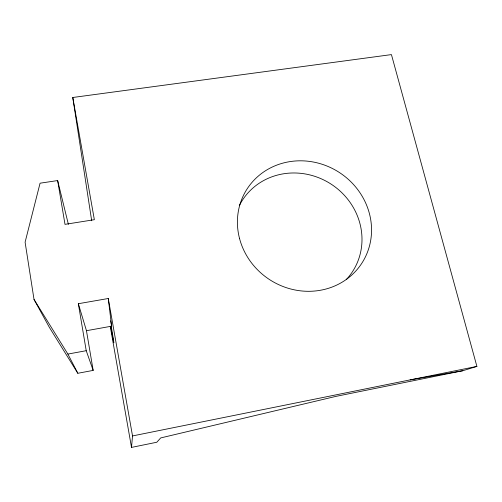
<?xml version="1.0" encoding="UTF-8"?>
<svg xmlns="http://www.w3.org/2000/svg" width="502" height="502" viewBox="0 0 502 502"><rect width="100%" height="100%" fill="white"/><g stroke="black" fill="none" stroke-linecap="round" stroke-linejoin="round"><path stroke-width="0.75" d="M91.69 220.761L72.777 97.488L391.434 54.599L476.9 366.41L462.813 370.721L335.863 396.392L160.696 437.926L156.8 442.243L131.511 447.401L132.528 435.937L108.263 298.502L78.331 303.716L86.225 350.703L93.171 370.401L77.823 373.281L49.29 327.235L34.023 299.456L25.1 242.196L40.072 183.192L57.648 180.557L68.379 224.344M132.528 435.937L476.9 366.41M34.023 299.456L67.883 354.067L86.225 350.703M78.331 303.716L86.463 330.705L111.601 326.181L108.263 298.502M410.159 379.888L462.813 370.721M67.883 354.067L77.823 373.281M72.777 97.488L94.351 219.694L65.003 224.356L57.648 180.557M110.653 320.791L111.601 326.181M110.245 326.375L131.511 447.401M86.463 330.705L93.171 370.401M111.362 327.059A36.797 0.32 80.1 0 1 110.66 326.137M239.303 205.644A65.624 61.633 33 0 1 332.782 185.251A65.624 61.633 33 0 1 346.28 279.589M239.473 238.262A68.341 63.923 32.8 0 0 351.306 275.46A68.341 63.923 32.8 0 0 322.667 164.443A68.341 63.923 32.8 0 0 239.473 238.262"/></g></svg>
